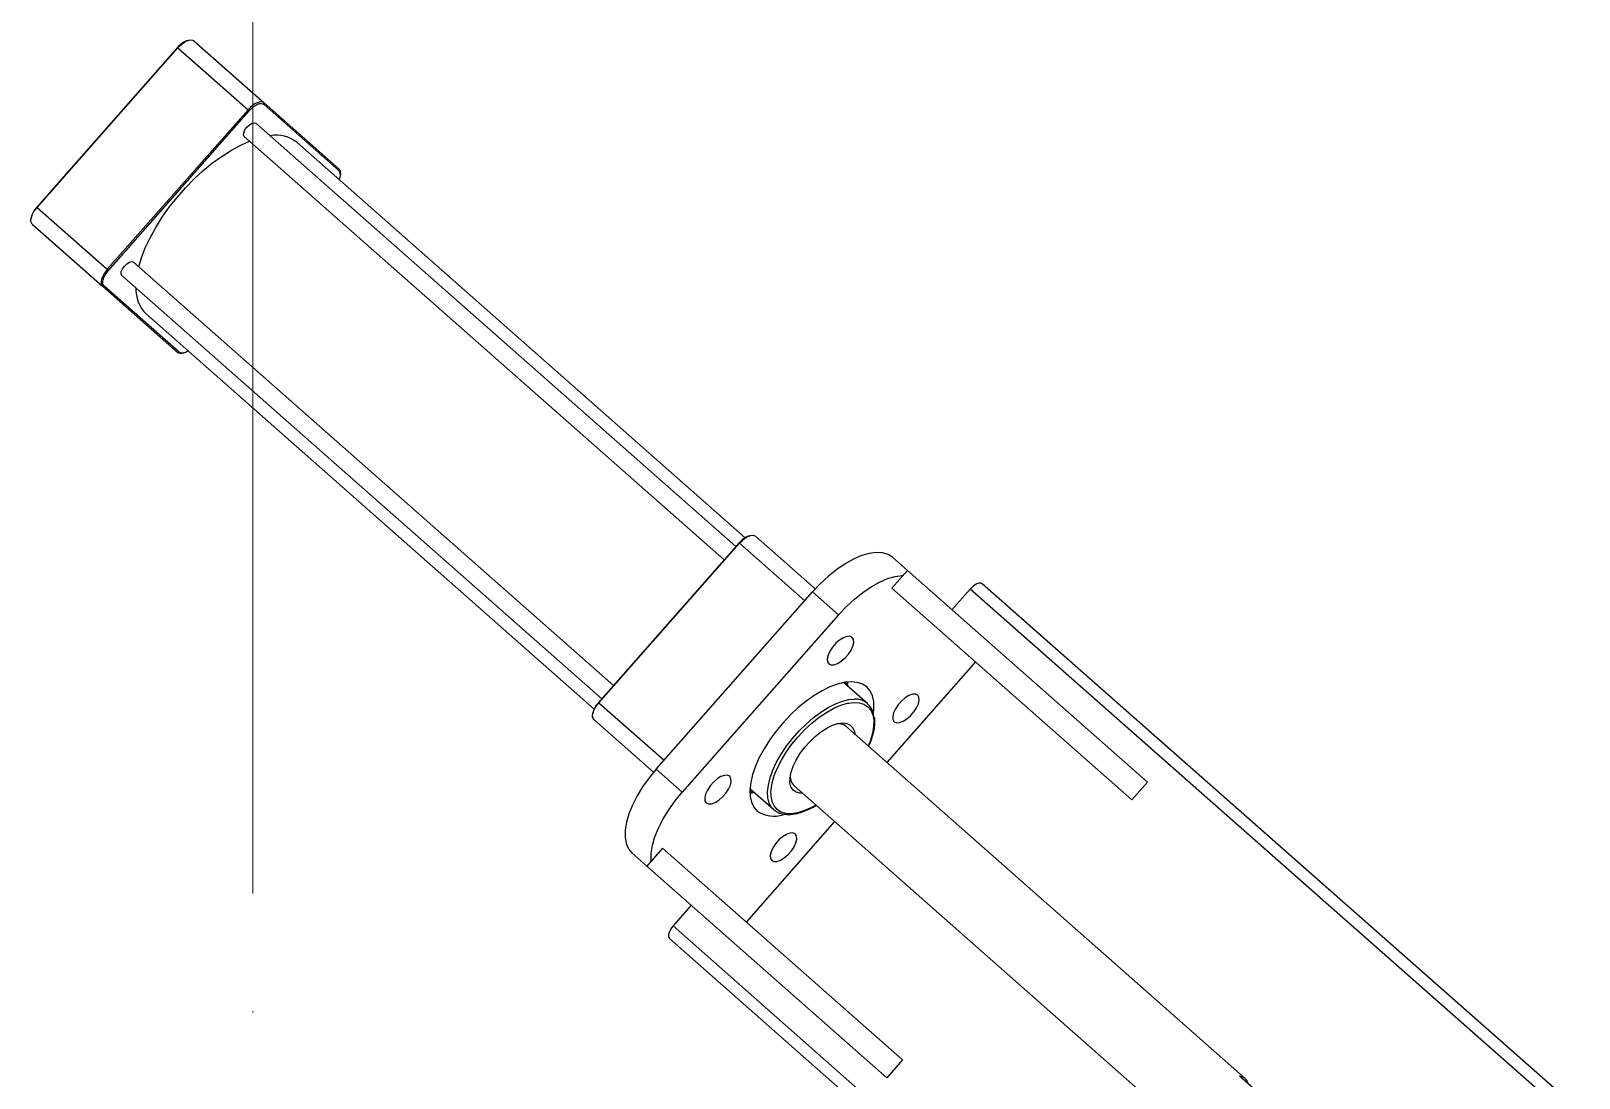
# Model space of a CAD drawing. Header units: millimetres. Extents: x 163705 to 1616509, y 81827 to 302547.
# Drawn here: x 247871.5 to 248264.4, y 154742 to 155007.7 of the extents above; entities that cross this region are included whole.
import ezdxf

# ---------------------------------------------------------------- set-up
doc = ezdxf.new("R2010")
doc.units = ezdxf.units.MM
doc.header["$LTSCALE"] = 10
doc.linetypes.add('ACAD_ISO05W100', pattern=[33, 24, -3, 0, -3, 0, -3])
doc.layers.add('1-双点线', color=8, linetype='ACAD_ISO05W100', lineweight=0)
doc.layers.add('1-建筑轮廓', color=7, linetype='Continuous', lineweight=20)

# ---------------------------------------------------------------- blocks, each defined once
blk = doc.blocks.new('G$C5C029050')
at = {"layer": '1-双点线'}
blk.add_line((66218.59, 77039.42), (66218.59, 45039.42), dxfattribs=at)
blk = doc.blocks.new('G$C2612153E')
at = {"lineweight": 25}
for p, q in [((4003.61, 6332.05), (3987.92, 6314.26)), ((4007.86, 6330.82), (3992.17, 6313.03)), ((4004.75, 6332.4), (4005.06, 6332.37)), ((4007.94, 6330.91), (4007.86, 6330.82)), ((4007.86, 6330.82), (4048.36, 6295.1)), ((4048.44, 6295.2), (4007.94, 6330.91)), ((3987.92, 6314.26), (3971.09, 6295.17)), ((3971.14, 6294.77), (3987.97, 6313.86)), ((3987.92, 6314.26), (3987.97, 6313.86)), ((3991.9, 6312.72), (3992.17, 6313.03)), ((3991.9, 6312.72), (4032.4, 6277.01)), ((4032.67, 6277.31), (3992.17, 6313.03)), ((3883.17, 6187.55), (3990.59, 6309.35)), ((3993.97, 6306.38), (3886.55, 6184.57)), ((3880.55, 6189.49), (3980.83, 6303.19)), ((3970.95, 6293.69), (3970.88, 6294)), ((3971.09, 6295.17), (3971.14, 6294.77)), ((4048.36, 6295.1), (4032.67, 6277.31)), ((4048.44, 6295.2), (4048.36, 6295.1)), ((4050.11, 6291.04), (4034.42, 6273.25)), ((4050.25, 6292.52), (4050.32, 6292.21)), ((3918.42, 6156.46), (4025.84, 6278.26)), ((4029.22, 6275.29), (3921.8, 6153.48)), ((4032.4, 6277.01), (4032.67, 6277.31)), ((4034.02, 6273.25), (4017.19, 6254.16)), ((4017.59, 6254.16), (4034.42, 6273.25)), ((4034.02, 6273.25), (4034.42, 6273.25)), ((4024.33, 6264.83), (3924.05, 6151.13)), ((4016.45, 6253.81), (4016.14, 6253.84)), ((4017.19, 6254.16), (4017.59, 6254.16)), ((3877.91, 6189.51), (3864.56, 6174.38)), ((3882.15, 6188.28), (3867.57, 6171.74)), ((3879.04, 6189.86), (3879.35, 6189.83)), ((3882.15, 6188.28), (3882.23, 6188.37)), ((3882.15, 6188.28), (3922.65, 6152.56)), ((3922.73, 6152.66), (3882.23, 6188.37)), ((3840.74, 6176.1), (3787.03, 6115.2)), ((3844.08, 6179.88), (3840.74, 6176.1)), ((3845.24, 6172.13), (3840.74, 6176.1)), ((3845.24, 6172.13), (3791.53, 6111.23)), ((3859.48, 6167.11), (3865.32, 6173.73)), ((3865.32, 6173.73), (3910.32, 6134.04)), ((3865.69, 6175.67), (3865.68, 6175.65)), ((3688.85, 6018.99), (3822.35, 6170.36)), ((3691.63, 6017.6), (3825.53, 6169.44)), ((3830.78, 6164.81), (3825.53, 6169.44)), ((3904.48, 6127.43), (3859.48, 6167.11)), ((3922.65, 6152.56), (3908.07, 6136.02)), ((3922.65, 6152.56), (3922.73, 6152.66)), ((3852.03, 6128.43), (3826.53, 6150.92)), ((3854.97, 6143.85), (3860.32, 6149.92)), ((3859.9, 6149.93), (3859.34, 6149.3)), ((3924.54, 6149.98), (3924.61, 6149.67)), ((3924.41, 6148.5), (3911.06, 6133.37)), ((3854.97, 6143.85), (3855.34, 6144.22)), ((3771.83, 6037.48), (3861.2, 6138.83)), ((3910.32, 6134.04), (3904.48, 6127.43)), ((3876.2, 6125.6), (3786.83, 6024.25)), ((3887.32, 6126.11), (3881.97, 6120.04)), ((3887.39, 6125.69), (3886.82, 6125.05)), ((3791.53, 6111.23), (3787.03, 6115.2)), ((3911.24, 6113.92), (3857.53, 6053.02)), ((3892.53, 6092.71), (3867.03, 6115.2)), ((3911.24, 6113.92), (3915.74, 6109.95)), ((3915.74, 6109.95), (3919.08, 6113.74)), ((3915.74, 6109.95), (3862.03, 6049.06)), ((3911.03, 6094.03), (3905.78, 6098.66)), ((3777.13, 5942.2), (3911.03, 6094.03)), ((3778.77, 5939.52), (3912.35, 6090.99)), ((3857.53, 6053.02), (3862.03, 6049.06)), ((3783.68, 6021.45), (3787.43, 6025.7))]:
    blk.add_line(p, q, dxfattribs=at)
for points in [[(4003.61, 6332.05), (4003.92, 6332.28), (4004.32, 6332.39), (4004.81, 6332.39), (4005.38, 6332.28), (4005.98, 6332.05), (4006.62, 6331.73), (4007.25, 6331.31), (4007.86, 6330.82)], [(3992.17, 6313.03), (3991.56, 6313.52), (3990.93, 6313.93), (3990.29, 6314.26), (3989.68, 6314.49), (3989.12, 6314.6), (3988.63, 6314.6), (3988.22, 6314.49), (3987.92, 6314.26)], [(3987.97, 6313.86), (3988.25, 6314.07), (3988.63, 6314.18), (3989.08, 6314.18), (3989.6, 6314.07), (3990.17, 6313.86), (3990.75, 6313.56), (3991.34, 6313.18), (3991.9, 6312.72)], [(3990.59, 6309.35), (3990.99, 6309.54), (3991.58, 6309.48), (3992.28, 6309.17), (3992.98, 6308.66)], [(3992.98, 6308.66), (3993.58, 6308.03), (3993.97, 6307.37), (3994.11, 6306.79), (3993.97, 6306.38)], [(3992.79, 6305.04), (3995.11, 6304.34), (3997.62, 6303.37), (4000.18, 6302.16), (4002.77, 6300.73), (4005.36, 6299.1), (4007.92, 6297.28), (4010.41, 6295.31), (4012.81, 6293.19), (4015.08, 6290.97), (4017.2, 6288.66), (4019.14, 6286.29), (4020.88, 6283.9), (4022.4, 6281.51), (4023.68, 6279.15), (4024.67, 6276.93)], [(4048.36, 6295.1), (4048.92, 6294.56), (4049.41, 6293.98), (4049.82, 6293.4), (4050.12, 6292.82), (4050.3, 6292.28), (4050.36, 6291.79), (4050.3, 6291.37), (4050.11, 6291.04)], [(4025.84, 6278.26), (4026.24, 6278.46), (4026.83, 6278.39), (4027.53, 6278.08), (4028.23, 6277.57)], [(4028.23, 6277.57), (4028.83, 6276.94), (4029.22, 6276.29), (4029.36, 6275.71), (4029.22, 6275.29)], [(4032.4, 6277.01), (4032.92, 6276.5), (4033.38, 6275.97), (4033.75, 6275.43), (4034.03, 6274.89), (4034.2, 6274.39), (4034.25, 6273.94), (4034.19, 6273.55), (4034.02, 6273.25)], [(4034.42, 6273.25), (4034.61, 6273.58), (4034.67, 6273.99), (4034.61, 6274.48), (4034.43, 6275.03), (4034.13, 6275.6), (4033.72, 6276.19), (4033.23, 6276.77), (4032.67, 6277.31)], [(3877.91, 6189.51), (3878.21, 6189.74), (3878.61, 6189.85), (3879.1, 6189.85), (3879.67, 6189.74), (3880.28, 6189.51), (3880.91, 6189.19), (3881.54, 6188.77), (3882.15, 6188.28)], [(3865.32, 6173.73), (3863.12, 6175.54), (3860.84, 6177.17), (3858.52, 6178.58), (3856.22, 6179.76), (3853.97, 6180.66), (3851.83, 6181.28), (3849.83, 6181.61), (3848.03, 6181.63), (3846.45, 6181.34), (3845.12, 6180.76), (3844.08, 6179.88)], [(3841.99, 6174.99), (3842.19, 6175.01), (3844, 6174.99), (3846, 6174.67), (3848.14, 6174.05), (3850.38, 6173.14), (3852.69, 6171.97), (3855.01, 6170.55), (3857.29, 6168.92), (3859.48, 6167.11)], [(3825.53, 6169.44), (3825.08, 6169.8), (3824.6, 6170.12), (3824.13, 6170.36), (3823.67, 6170.53), (3823.25, 6170.62), (3822.88, 6170.62), (3822.57, 6170.53), (3822.35, 6170.36)], [(3856.77, 6161.02), (3856.52, 6160.45), (3856.55, 6159.68), (3856.88, 6158.79), (3857.47, 6157.83), (3858.28, 6156.89), (3859.24, 6156.04), (3860.28, 6155.36), (3861.3, 6154.89), (3862.23, 6154.68), (3862.99, 6154.74), (3863.52, 6155.06), (3863.78, 6155.63), (3863.75, 6156.4), (3863.42, 6157.29), (3862.83, 6158.25), (3862.02, 6159.19), (3861.06, 6160.04), (3860.02, 6160.72), (3859, 6161.19), (3858.07, 6161.4), (3857.31, 6161.34), (3856.77, 6161.02)], [(3922.65, 6152.56), (3923.21, 6152.02), (3923.71, 6151.44), (3924.11, 6150.86), (3924.41, 6150.28), (3924.59, 6149.74), (3924.66, 6149.25), (3924.59, 6148.83), (3924.41, 6148.5)], [(3879.29, 6118.59), (3880.81, 6118.45), (3882.49, 6118.51), (3883.97, 6118.85), (3885.21, 6119.45), (3886.2, 6120.3), (3886.92, 6121.39), (3887.35, 6122.69), (3887.5, 6124.2), (3887.36, 6125.87), (3886.93, 6127.69), (3886.21, 6129.62), (3885.23, 6131.62), (3883.99, 6133.67), (3882.52, 6135.73), (3880.85, 6137.76), (3878.99, 6139.74), (3876.99, 6141.61), (3874.88, 6143.36), (3872.7, 6144.95), (3870.47, 6146.36), (3868.24, 6147.56), (3866.05, 6148.53), (3863.94, 6149.26), (3861.94, 6149.73), (3860.08, 6149.93), (3858.4, 6149.86), (3856.93, 6149.53), (3855.69, 6148.93), (3854.7, 6148.08)], [(3859.26, 6149.93), (3859.37, 6149.12), (3859.41, 6148.88)], [(3842.12, 6144.4), (3841.86, 6143.83), (3841.9, 6143.07), (3842.22, 6142.17), (3842.82, 6141.21), (3843.63, 6140.27), (3844.59, 6139.42), (3845.62, 6138.74), (3846.64, 6138.27), (3847.58, 6138.06), (3848.34, 6138.12), (3848.87, 6138.45), (3849.13, 6139.02), (3849.09, 6139.78), (3848.77, 6140.68), (3848.17, 6141.63), (3847.36, 6142.57), (3846.4, 6143.42), (3845.37, 6144.11), (3844.34, 6144.57), (3843.41, 6144.79), (3842.65, 6144.73), (3842.12, 6144.4)], [(3855.34, 6144.22), (3855.63, 6144.45), (3856.73, 6145.04), (3858.06, 6145.37), (3859.59, 6145.44), (3861.29, 6145.25), (3863.13, 6144.8), (3865.08, 6144.09), (3867.09, 6143.16), (3869.13, 6142), (3871.15, 6140.65), (3873.13, 6139.13), (3875.01, 6137.46), (3876.77, 6135.7), (3878.36, 6133.86), (3879.76, 6131.98), (3880.95, 6130.1), (3881.89, 6128.25), (3882.56, 6126.48), (3882.97, 6124.82), (3883.09, 6123.4)], [(3856.18, 6133.13), (3855.47, 6134.44), (3854.71, 6136.22), (3854.21, 6137.91), (3854, 6139.46), (3854.07, 6140.86), (3854.43, 6142.07), (3855.07, 6143.06), (3855.98, 6143.82), (3857.13, 6144.33), (3858.5, 6144.57), (3859.64, 6144.59)], [(3859.64, 6144.59), (3860.08, 6144.56), (3861.81, 6144.28), (3863.68, 6143.74), (3865.63, 6142.95), (3867.63, 6141.93), (3869.65, 6140.7), (3871.63, 6139.28), (3873.55, 6137.7), (3875.35, 6136), (3877, 6134.21), (3878.48, 6132.36), (3879.74, 6130.5), (3880.77, 6128.66), (3881.54, 6126.88), (3882.03, 6125.19), (3882.1, 6124.86)], [(3859.19, 6136.54), (3859.21, 6137.27), (3859.49, 6138.24), (3860.03, 6138.99), (3860.84, 6139.51), (3861.88, 6139.77), (3863.13, 6139.76), (3864.53, 6139.5), (3866.05, 6138.97), (3867.63, 6138.21), (3869.23, 6137.23), (3870.8, 6136.08), (3872.28, 6134.77), (3873.62, 6133.36), (3874.79, 6131.9), (3875.74, 6130.42), (3876.45, 6128.98), (3876.9, 6127.62), (3877.05, 6126.39), (3876.93, 6125.32), (3876.52, 6124.46), (3875.84, 6123.82), (3874.91, 6123.43), (3874.19, 6123.32)], [(3919.08, 6113.74), (3919.82, 6114.88), (3920.23, 6116.27), (3920.32, 6117.87), (3920.07, 6119.66), (3919.5, 6121.6), (3918.62, 6123.65), (3917.44, 6125.77), (3915.98, 6127.91), (3914.29, 6130.03), (3912.39, 6132.09), (3910.32, 6134.04)], [(3892.02, 6129.93), (3891.77, 6129.36), (3891.8, 6128.6), (3892.13, 6127.7), (3892.72, 6126.74), (3893.53, 6125.8), (3894.49, 6124.95), (3895.53, 6124.27), (3896.55, 6123.8), (3897.48, 6123.59), (3898.24, 6123.65), (3898.77, 6123.98), (3899.03, 6124.54), (3899, 6125.31), (3898.67, 6126.21), (3898.08, 6127.16), (3897.27, 6128.1), (3896.31, 6128.95), (3895.27, 6129.64), (3894.25, 6130.1), (3893.32, 6130.32), (3892.56, 6130.26), (3892.02, 6129.93)], [(3886.41, 6125.07), (3886.65, 6125.06), (3887.46, 6125.06)], [(3904.48, 6127.43), (3906.55, 6125.47), (3908.46, 6123.41), (3910.15, 6121.29), (3911.6, 6119.15), (3912.78, 6117.04), (3913.67, 6114.99), (3914.24, 6113.05), (3914.48, 6111.26), (3914.49, 6111.06)], [(3882.1, 6124.86), (3882.25, 6123.64), (3882.17, 6122.24), (3881.81, 6121.03), (3881.17, 6120.04), (3880.27, 6119.28), (3879.11, 6118.77), (3877.74, 6118.53), (3876.17, 6118.54), (3874.43, 6118.82), (3872.57, 6119.36), (3871.18, 6119.9)], [(3877.37, 6113.31), (3877.11, 6112.74), (3877.15, 6111.98), (3877.47, 6111.08), (3878.07, 6110.12), (3878.88, 6109.18), (3879.84, 6108.34), (3880.87, 6107.65), (3881.89, 6107.18), (3882.83, 6106.97), (3883.59, 6107.03), (3884.12, 6107.36), (3884.38, 6107.93), (3884.34, 6108.69), (3884.02, 6109.59), (3883.42, 6110.55), (3882.61, 6111.49), (3881.65, 6112.33), (3880.62, 6113.02), (3879.59, 6113.49), (3878.66, 6113.7), (3877.9, 6113.64), (3877.37, 6113.31)], [(3912.35, 6090.99), (3912.49, 6091.23), (3912.54, 6091.54), (3912.49, 6091.91), (3912.35, 6092.32), (3912.13, 6092.75), (3911.82, 6093.19), (3911.45, 6093.63), (3911.03, 6094.03)]]:
    blk.add_lwpolyline(points, dxfattribs=at)
for centre, radius, start, end in [((4004.24, 6327.17), 5.26, 45.2711, 81.0185), ((3987.08, 6296.89), 8.88, 87.7644, 134.7529), ((3972.15, 6294.38), 1.32, 143.6124, 196.7119), ((3973.09, 6293.91), 2.13, 156.0493, 219.5306), ((4045.2, 6291.05), 5.26, 16.1623, 51.9097), ((4017.5, 6270.19), 8.68, 321.8702, 9.974), ((4016.08, 6255.99), 2.13, 237.6502, 301.1315), ((4016.67, 6255.12), 1.32, 260.4689, 313.5684), ((3878.53, 6184.63), 5.26, 45.2711, 81.0185), ((3919.49, 6148.51), 5.26, 16.1623, 51.9097), ((3860.82, 6143.83), 7.45, 145.2287, 198.2237), ((3863.52, 6136.31), 3.42, 81.3728, 132.6644), ((3873.86, 6127.44), 2.98, 321.7945, 9.3407), ((3878.43, 6123.16), 4.67, 274.2406, 2.8904), ((3784.96, 6025.89), 2.47, 281.5596, 355.6212)]:
    blk.add_arc(centre, radius, start, end, dxfattribs=at)
for points, knots in [([(3869.02, 6179.44), (3869.02, 6179.44), (3868.97, 6179.39), (3868.95, 6179.36), (3868.92, 6179.33)], [0, 0, 0, 0, 0.0087805, 0.1540745, 0.1540745, 0.1540745, 0.1540745]), ([(3856.12, 6133.06), (3856.09, 6133.1), (3855.68, 6133.74), (3855.07, 6134.97), (3854.35, 6136.7), (3853.89, 6138.37), (3853.7, 6139.93), (3853.78, 6141.36), (3854.14, 6142.62), (3854.68, 6143.6), (3855.2, 6144.05), (3855.4, 6144.24)], [0, 0, 0, 0, 0.109879, 1.682354, 3.258983, 4.840427, 6.425953, 8.008193, 9.571665, 11.099452, 12.131857, 12.131857, 12.131857, 12.131857]), ([(3878.5, 6118.37), (3878.47, 6118.36), (3877.98, 6118.26), (3876.88, 6118.29), (3875.23, 6118.47), (3873.43, 6118.94), (3872.05, 6119.4), (3871.26, 6119.77), (3871.12, 6119.84)], [0, 0, 0, 0, 0.135811, 1.88766, 3.662846, 5.445504, 7.225941, 7.614995, 7.614995, 7.614995, 7.614995])]:
    blk.add_open_spline(points, degree=3, knots=knots, dxfattribs=at)
blk = doc.blocks.new('A$C790c3438')
at = {"rotation": 90}
blk.add_blockref('G$C2612153E', (9059.57, 11948.92), dxfattribs=at)

msp = doc.modelspace()

# ---------------------------------------------------------------- block references
msp.add_blockref('A$C790c3438', (245144.313, 139006.156))
at = {"layer": '1-建筑轮廓'}
msp.add_blockref('G$C5C029050', (181709.24, 95820.209), dxfattribs=at)

doc.saveas('drawing.dxf')
